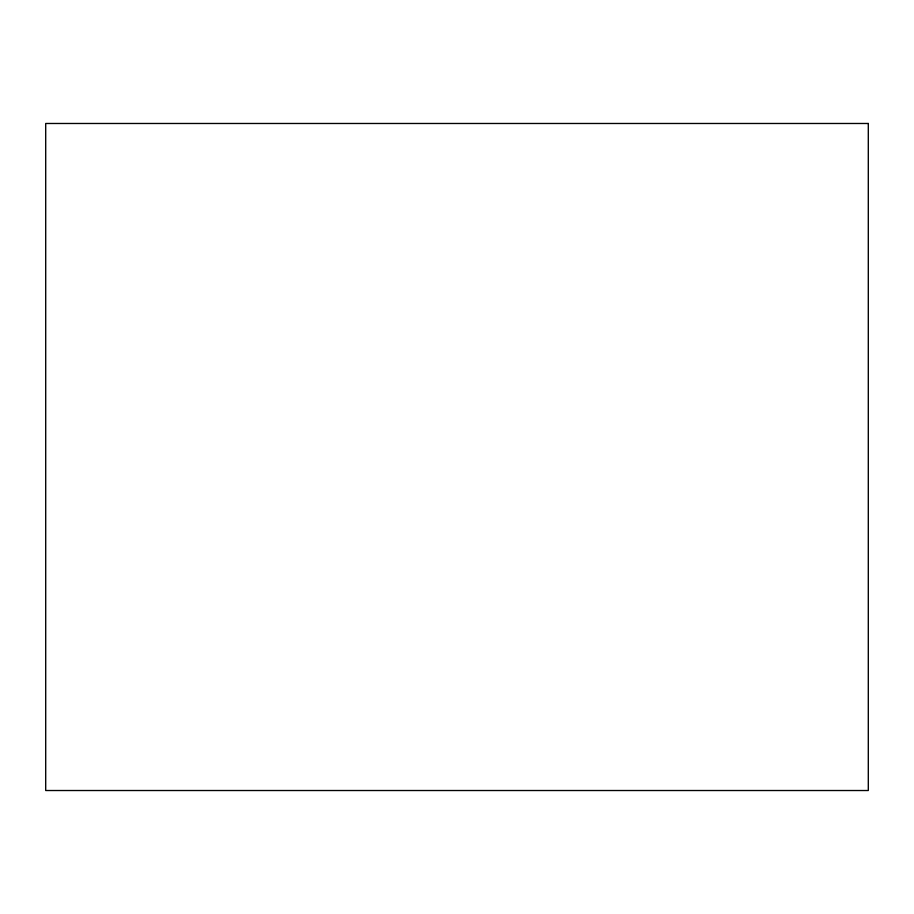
<?xml version="1.0" encoding="UTF-8"?>
<svg xmlns="http://www.w3.org/2000/svg" width="914" height="914" viewBox="0 0 914 914"><rect width="100%" height="100%" fill="white"/><g stroke="black" fill="none" stroke-linecap="round" stroke-linejoin="round"><path stroke-width="1.37" d="M868.3 123.481L45.7 123.481L45.7 790.519L868.3 790.519L868.3 123.481"/></g></svg>
